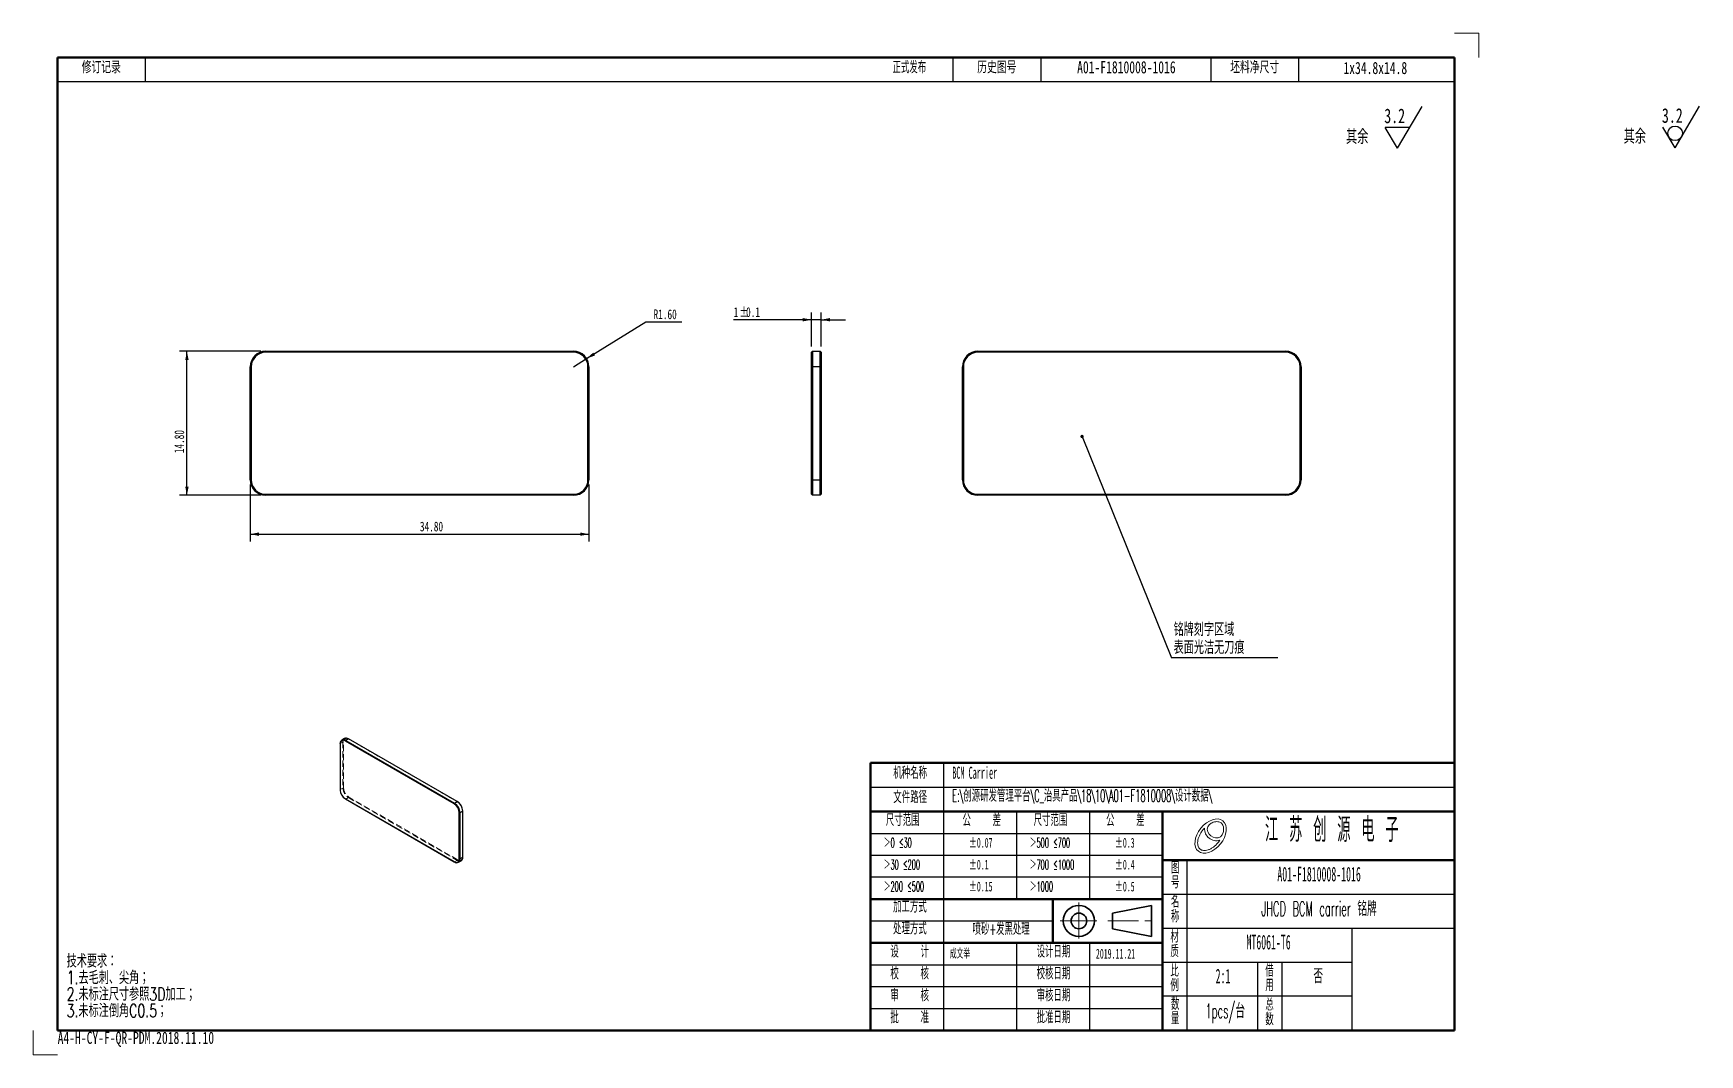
# Model space of a CAD drawing. Header units: millimetres. Extents: x 0 to 342, y 0 to 210.
import ezdxf

# ---------------------------------------------------------------- set-up
doc = ezdxf.new("R2010")
doc.units = ezdxf.units.MM
doc.linetypes.add('CENTER', pattern=[10.16, 6.35, -1.27, 1.27, -1.27])
doc.linetypes.add('HIDDEN', pattern=[1.905, 1.27, -0.635])
for name, color, linetype in [('DIM', 7, 'Continuous'), ('SLD-0', 179, 'Continuous'), ('TXT', 8, 'Continuous')]:
    doc.layers.add(name, color=color, linetype=linetype)
doc.layers.add('细实线', color=179, linetype='Continuous', lineweight=25)
doc.styles.add('SLDTEXTSTYLE0', font='TXT', dxfattribs={"width": 0.7, "bigfont": 'bigfont'})
doc.styles.add('SLDTEXTSTYLE1', font='TXT', dxfattribs={"width": 0.494365, "bigfont": 'bigfont'})
doc.styles.add('SLDTEXTSTYLE2', font='TXT', dxfattribs={"width": 0.498122, "bigfont": 'bigfont'})
doc.styles.add('SLDTEXTSTYLE3', font='TXT', dxfattribs={"width": 0.494365})
doc.styles.add('SLDTEXTSTYLE4', font='TXT', dxfattribs={"width": 0.7})
doc.styles.add('SLDTEXTSTYLE5', font='TXT', dxfattribs={"width": 0.496926, "bigfont": 'bigfont'})
doc.dimstyles.new('SLDDIMSTYLE0', dxfattribs={"dimtxt": 2, "dimasz": 1.8, "dimexe": 0, "dimexo": 0.0625, "dimgap": 0.5, "dimtad": 2, "dimlfac": 0.5, "dimrnd": 1e-09, "dimzin": 12, "dimdsep": 46, "dimtxsty": 'SLDTEXTSTYLE4', "dimsah": 1, "dimcen": 0.09, "dimadec": 0, "dimazin": 3, "dimtfac": 1, "dimtmove": 0, "dimatfit": 0, "dimfxl": 1, "dimfrac": 2, "dimtolj": 1, "dimtzin": 12, "dimarcsym": 0})
doc.dimstyles.new('SLDDIMSTYLE1', dxfattribs={"dimtxt": 0.18, "dimasz": 0.7, "dimexe": 0, "dimexo": 0.0625, "dimgap": 0, "dimtad": 0, "dimtih": 1, "dimtoh": 1, "dimdec": 0, "dimrnd": 1e-09, "dimzin": 0, "dimdsep": 46, "dimtxsty": 'Standard', "dimblk1": 'DOT', "dimblk2": 'DOT', "dimsah": 1, "dimcen": 0.09, "dimadec": 0, "dimazin": 0, "dimtfac": 0.7, "dimtdec": 0, "dimtofl": 0, "dimtmove": 0, "dimatfit": 3, "dimldrblk": 'DOT', "dimfxl": 1, "dimfrac": 2, "dimtolj": 1, "dimtzin": 0, "dimarcsym": 0})
doc.dimstyles.new('SLDDIMSTYLE2', dxfattribs={"dimtxt": 2, "dimasz": 1.8, "dimexe": 0, "dimexo": 0.0625, "dimgap": 0.5, "dimtad": 0, "dimtih": 1, "dimtoh": 1, "dimlfac": 0.5, "dimrnd": 1e-09, "dimzin": 4, "dimdsep": 46, "dimtxsty": 'SLDTEXTSTYLE4', "dimsah": 1, "dimcen": 0, "dimadec": 0, "dimazin": 1, "dimtfac": 1, "dimtofl": 0, "dimtmove": 0, "dimatfit": 3, "dimfxl": 1, "dimfrac": 2, "dimtolj": 1, "dimtzin": 12, "dimarcsym": 0})
doc.dimstyles.new('SLDDIMSTYLE3', dxfattribs={"dimtxt": 2, "dimasz": 1.8, "dimexe": 0, "dimexo": 0.0625, "dimgap": 0.5, "dimtad": 2, "dimlfac": 0.5, "dimrnd": 1e-09, "dimzin": 4, "dimdsep": 46, "dimtxsty": 'SLDTEXTSTYLE4', "dimsah": 1, "dimcen": 0.09, "dimadec": 0, "dimazin": 1, "dimtfac": 1, "dimtofl": 0, "dimtmove": 0, "dimatfit": 3, "dimfxl": 1, "dimfrac": 2, "dimtolj": 1, "dimtzin": 12, "dimarcsym": 0})

# ---------------------------------------------------------------- blocks, each defined once
blk = doc.blocks.new('SW_NOTE_0')
at = {"layer": '细实线', "color": 0, "char_height": 2.7, "attachment_point": 1, "style": 'SLDTEXTSTYLE0'}
for s, insert in [('\\M+18B5A术\\M+19776\\M+18B81\\M+18146', (0, 3.48)), ('1.\\M+18B8E\\M+196D1\\M+18E68\\M+18141\\M+190EB\\M+18A70\\M+18147', (0, 0.08)), ('2.\\M+196A2标\\M+1928D\\M+18EDA\\M+190A1\\M+18E51\\M+18FC63D\\M+189C1\\M+18D48\\M+18147', (0, -3.32)), ('3.\\M+196A2标\\M+1928D\\M+1937C\\M+18A70C0.5\\M+18147', (0, -6.72))]:
    blk.add_mtext(s, dxfattribs=dict(at, insert=insert))
blk = doc.blocks.new('SW_NOTE_1')
at = {"layer": 'TXT', "color": 0, "char_height": 2.5, "attachment_point": 2, "style": 'SLDTEXTSTYLE1'}
for s, insert in [('\\M+194E4', (1.02, 3.22)), ('\\M+197E1', (1.02, 0.22))]:
    blk.add_mtext(s, dxfattribs=dict(at, insert=insert))
blk = doc.blocks.new('SW_NOTE_2')
at = {"layer": 'TXT', "color": 0, "char_height": 2.5, "attachment_point": 2, "style": 'SLDTEXTSTYLE1'}
for s, insert in [('\\M+18D86', (1.02, 0.22)), ('图', (1.02, 3.22))]:
    blk.add_mtext(s, dxfattribs=dict(at, insert=insert))
blk = doc.blocks.new('SW_NOTE_3')
at = {"layer": 'TXT', "color": 0, "char_height": 2.5, "attachment_point": 2, "style": 'SLDTEXTSTYLE1'}
for s, insert in [('\\M+196BC', (1.02, 3.22)), ('\\M+18FCC', (1.02, 0.22))]:
    blk.add_mtext(s, dxfattribs=dict(at, insert=insert))
blk = doc.blocks.new('SW_NOTE_4')
at = {"layer": 'TXT', "color": 0, "char_height": 2.5, "attachment_point": 2, "style": 'SLDTEXTSTYLE1'}
for s, insert in [('\\M+18DDE', (1.02, 3.22)), ('质', (1.02, 0.22))]:
    blk.add_mtext(s, dxfattribs=dict(at, insert=insert))
blk = doc.blocks.new('SW_NOTE_5')
at = {"layer": 'TXT', "color": 0, "char_height": 2.5, "attachment_point": 2, "style": 'SLDTEXTSTYLE1'}
for s, insert in [('\\M+19094', (1.02, 3.22)), ('\\M+197CA', (1.02, 0.22))]:
    blk.add_mtext(s, dxfattribs=dict(at, insert=insert))
blk = doc.blocks.new('SW_NOTE_6')
at = {"layer": 'TXT', "color": 0, "char_height": 2.5, "attachment_point": 2, "style": 'SLDTEXTSTYLE1'}
for s, insert in [('\\M+18ED8', (1.02, 3.22)), ('\\M+19770', (1.02, 0.22))]:
    blk.add_mtext(s, dxfattribs=dict(at, insert=insert))
blk = doc.blocks.new('SW_NOTE_7')
at = {"layer": 'TXT', "color": 0, "char_height": 2.5, "attachment_point": 2, "style": 'SLDTEXTSTYLE1'}
for s, insert in [('总', (1.02, 3.22)), ('\\M+19094', (1.02, 0.22))]:
    blk.add_mtext(s, dxfattribs=dict(at, insert=insert))
blk = doc.blocks.new('SW_SFSYMBOL_0')
at = {"layer": 'SLD-0', "color": 0}
for q in [(7.76, 4.29), (0.18, 0)]:
    blk.add_line((2.71, -4.29), q, dxfattribs=at)
blk.add_circle((2.71, -1.29), 1.5, dxfattribs=at)
at = {"layer": 'SLD-0', "color": 0, "char_height": 3, "attachment_point": 1}
for s, insert, style in [('3.2', (0, 3.87), 'SLDTEXTSTYLE4'), ('\\M+191B4\\M+1975D', (-7.87, -0.42), 'SLDTEXTSTYLE0')]:
    blk.add_mtext(s, dxfattribs=dict(at, insert=insert, style=style))
blk = doc.blocks.new('SW_SFSYMBOL_1')
at = {"layer": 'SLD-0', "color": 0}
for p, q in [((2.71, -4.29), (7.76, 4.29)), ((2.71, -4.29), (0.18, 0)), ((5.24, 0), (0.18, 0))]:
    blk.add_line(p, q, dxfattribs=at)
at = {"layer": 'SLD-0', "color": 0, "char_height": 3, "attachment_point": 1}
for s, insert, style in [('3.2', (0, 3.87), 'SLDTEXTSTYLE4'), ('\\M+191B4\\M+1975D', (-7.87, -0.42), 'SLDTEXTSTYLE0')]:
    blk.add_mtext(s, dxfattribs=dict(at, insert=insert, style=style))
blk = doc.blocks.new('_D')
at = {"layer": 'DIM'}
for p, q in [((159.89, 151.11), (143.89, 151.11)), ((159.89, 145.62), (159.89, 152.61)), ((161.89, 151.11), (159.89, 151.11)), ((161.89, 145.62), (161.89, 152.61)), ((161.89, 151.11), (166.89, 151.11))]:
    blk.add_line(p, q, dxfattribs=at)
for points in [[(159.89, 151.11), (158.09, 151.46), (158.09, 150.76)], [(161.89, 151.11), (163.69, 150.76), (163.69, 151.46)]]:
    blk.add_solid(points, dxfattribs=at)
at = {"layer": 'DIM', "char_height": 2, "attachment_point": 1, "style": 'SLDTEXTSTYLE4'}
for s, insert in [('1', (143.89, 153.68)), ('%%p', (145.05, 153.68)), ('0.1', (146.45, 153.68))]:
    blk.add_mtext(s, dxfattribs=dict(at, insert=insert))
blk = doc.blocks.new('SW_NOTE_8')
at = {"layer": 'DIM', "color": 0}
blk.add_line((21.88, 0), (0, 0), dxfattribs=at)
at = {"layer": 'DIM', "color": 0, "char_height": 2.7, "attachment_point": 1, "style": 'SLDTEXTSTYLE0'}
for s, insert in [('铭\\M+19476\\M+18D8F\\M+18E9A\\M+18BE6\\M+188E6', (0.45, 7.18)), ('\\M+1955C\\M+196CA\\M+18CF5洁\\M+19DD9\\M+19381\\M+18DAD', (0.45, 3.48))]:
    blk.add_mtext(s, dxfattribs=dict(at, insert=insert))
blk = doc.blocks.new('_Dot')
at = {"color": 0, "linetype": 'ByBlock', "lineweight": -2}
blk.add_line((-0.5, 0), (-1, 0), dxfattribs=at)
at = {"color": 0, "linetype": 'ByBlock', "const_width": 0.5}
blk.add_lwpolyline([(-0.25, 0, 1), (0.25, 0, 1)], format="xyb", close=True, dxfattribs=at)
blk = doc.blocks.new('_D_1')
at = {"layer": 'DIM'}
for p, q in [((113.68, 143.11), (125.85, 150.65)), ((125.85, 150.65), (133.26, 150.65)), ((110.96, 141.42), (113.68, 143.11))]:
    blk.add_line(p, q, dxfattribs=at)
blk.add_arc((110.96, 141.42), 3.2, 17.354, 56.906, dxfattribs=at)
blk.add_solid([(113.68, 143.11), (115.39, 143.76), (115.03, 144.35)], dxfattribs=at)
at = {"layer": 'DIM', "insert": (127.44, 153.23), "char_height": 2, "attachment_point": 1, "style": 'SLDTEXTSTYLE4'}
blk.add_mtext('R1.60', dxfattribs=at)
blk = doc.blocks.new('_D_2')
at = {"layer": 'DIM'}
for p, q in [((44.56, 117.22), (44.56, 105.52)), ((114.16, 117.22), (114.16, 105.52)), ((44.56, 107.02), (114.16, 107.02))]:
    blk.add_line(p, q, dxfattribs=at)
for points in [[(44.56, 107.02), (46.36, 106.67), (46.36, 107.37)], [(114.16, 107.02), (112.36, 107.37), (112.36, 106.67)]]:
    blk.add_solid(points, dxfattribs=at)
at = {"layer": 'DIM', "insert": (79.43, 109.6), "char_height": 2, "attachment_point": 1, "style": 'SLDTEXTSTYLE4'}
blk.add_mtext('34.80', dxfattribs=at)
blk = doc.blocks.new('_D_3')
at = {"layer": 'DIM'}
for p, q in [((46.76, 144.62), (30.06, 144.62)), ((31.56, 115.02), (31.56, 144.62)), ((46.76, 115.02), (30.06, 115.02))]:
    blk.add_line(p, q, dxfattribs=at)
for points in [[(31.56, 144.62), (31.21, 142.82), (31.91, 142.82)], [(31.56, 115.02), (31.91, 116.82), (31.21, 116.82)]]:
    blk.add_solid(points, dxfattribs=at)
at = {"layer": 'DIM', "insert": (28.98, 123.67), "char_height": 2, "attachment_point": 1, "rotation": 90, "style": 'SLDTEXTSTYLE4'}
blk.add_mtext('14.80', dxfattribs=at)

msp = doc.modelspace()

# ---------------------------------------------------------------- linework, layer by layer
at = {"color": 7, "linetype": 'Continuous', "lineweight": 18}
for p, q in [((297, 210), (292, 210)), ((297, 205), (297, 210)), ((214.83, 31.28), (214.83, 23.886)), ((210.998, 27.5), (218.527, 27.5)), ((0, 0), (0, 5)), ((5, 0), (0, 0))]:
    msp.add_line(p, q, dxfattribs=at)
at = {"color": 7, "linetype": 'Continuous', "lineweight": 50}
for p, q in [((5, 5), (5, 205)), ((5, 205), (292, 205)), ((292, 5), (292, 205)), ((172, 60), (172, 5)), ((292, 60), (172, 60)), ((292, 50), (172, 50)), ((232, 50), (232, 5)), ((232, 40), (292, 40)), ((232, 32), (172, 32)), ((209.5, 32), (209.5, 23)), ((172, 23), (232, 23)), ((5, 5), (292, 5))]:
    msp.add_line(p, q, dxfattribs=at)
at = {"color": 7, "linetype": 'Continuous', "lineweight": 25}
for p, q in [((23, 205), (23, 200)), ((189, 200), (189, 205)), ((207, 205), (207, 200)), ((242, 200), (242, 205)), ((260, 200), (260, 205)), ((292, 200), (5, 200)), ((47.761, 144.619), (110.961, 144.619)), ((47.761, 144.619), (47.761, 144.419)), ((110.961, 144.419), (47.761, 144.419)), ((110.961, 144.619), (110.961, 144.419)), ((160.092, 144.619), (159.892, 144.419)), ((159.892, 141.419), (159.892, 144.419)), ((160.092, 144.619), (160.092, 141.419)), ((160.092, 144.619), (161.692, 144.619)), ((161.692, 141.419), (161.692, 144.619)), ((161.892, 144.419), (161.692, 144.619)), ((161.892, 144.419), (161.892, 141.419)), ((194.092, 144.419), (194.092, 144.619)), ((194.092, 144.619), (257.292, 144.619)), ((257.292, 144.419), (194.092, 144.419)), ((257.292, 144.419), (257.292, 144.619)), ((44.561, 141.419), (44.761, 141.419)), ((44.561, 118.219), (44.561, 141.419)), ((44.761, 141.419), (44.761, 118.219)), ((114.161, 141.419), (113.961, 141.419)), ((113.961, 118.219), (113.961, 141.419)), ((114.161, 141.419), (114.161, 118.219)), ((159.892, 118.219), (159.892, 141.419)), ((160.092, 141.419), (159.892, 141.419)), ((160.092, 141.419), (160.092, 118.219)), ((161.692, 141.419), (160.092, 141.419)), ((161.692, 118.219), (161.692, 141.419)), ((161.892, 141.419), (161.692, 141.419)), ((161.892, 141.419), (161.892, 118.219)), ((191.092, 141.419), (190.892, 141.419)), ((190.892, 118.219), (190.892, 141.419)), ((191.092, 141.419), (191.092, 118.219)), ((260.292, 141.419), (260.492, 141.419)), ((260.292, 118.219), (260.292, 141.419)), ((260.492, 141.419), (260.492, 118.219)), ((44.761, 118.219), (44.561, 118.219)), ((113.961, 118.219), (114.161, 118.219)), ((159.892, 118.219), (160.092, 118.219)), ((159.892, 115.219), (159.892, 118.219)), ((160.092, 118.219), (161.692, 118.219)), ((160.092, 118.219), (160.092, 115.019)), ((161.692, 115.019), (161.692, 118.219)), ((161.692, 118.219), (161.892, 118.219)), ((161.892, 118.219), (161.892, 115.219)), ((190.892, 118.219), (191.092, 118.219)), ((260.492, 118.219), (260.292, 118.219)), ((47.761, 115.219), (110.961, 115.219)), ((47.761, 115.219), (47.761, 115.019)), ((110.961, 115.019), (47.761, 115.019)), ((110.961, 115.219), (110.961, 115.019)), ((159.892, 115.219), (160.092, 115.019)), ((161.692, 115.019), (160.092, 115.019)), ((161.692, 115.019), (161.892, 115.219)), ((194.092, 115.219), (257.292, 115.219)), ((194.092, 115.019), (194.092, 115.219)), ((257.292, 115.019), (194.092, 115.019)), ((257.292, 115.019), (257.292, 115.219)), ((63.055, 63.882), (63.055, 63.964)), ((63.055, 63.882), (63.055, 54.41)), ((63.953, 65.023), (63.387, 64.696)), ((64.116, 64.494), (64.187, 64.617)), ((86.461, 51.595), (64.116, 64.494)), ((64.753, 64.943), (64.187, 64.617)), ((64.187, 64.617), (86.531, 51.718)), ((87.097, 52.044), (64.753, 64.943)), ((187, 60), (187, 5)), ((172, 55), (292, 55)), ((64.116, 52.573), (86.461, 39.674)), ((64.187, 52.532), (64.116, 52.573)), ((86.531, 39.633), (64.187, 52.532)), ((86.461, 51.595), (86.531, 51.718)), ((86.531, 51.718), (87.097, 52.044)), ((87.097, 52.044), (87.168, 52.003)), ((87.521, 49.758), (87.663, 49.758)), ((87.521, 40.286), (87.521, 49.758)), ((88.228, 50.085), (87.663, 49.758)), ((87.663, 49.758), (87.663, 40.286)), ((88.228, 50.085), (88.228, 50.166)), ((88.228, 40.613), (88.228, 50.085)), ((202, 50), (202, 32)), ((217, 50), (217, 32)), ((172, 45.5), (232, 45.5)), ((86.531, 39.633), (86.461, 39.674)), ((87.331, 39.554), (87.897, 39.88)), ((87.663, 40.286), (87.521, 40.286)), ((87.663, 40.286), (88.228, 40.613)), ((172, 41), (232, 41)), ((237, 40), (237, 5)), ((232, 36.5), (172, 36.5)), ((232, 33), (292, 33)), ((172, 27.5), (209.5, 27.5)), ((232, 26), (292, 26)), ((271, 5), (271, 26)), ((202, 23), (202, 5)), ((217, 23), (217, 5)), ((172, 18.5), (232, 18.5)), ((232, 19), (271, 19)), ((251.5, 19), (251.5, 5)), ((256.5, 19), (256.5, 5)), ((172, 14), (232, 14)), ((271, 12), (232, 12)), ((172, 9.5), (232, 9.5))]:
    msp.add_line(p, q, dxfattribs=at)
at = {"color": 7, "linetype": 'HIDDEN', "lineweight": 18}
for p, q in [((47.761, 144.419), (47.761, 144.619)), ((110.961, 144.419), (110.961, 144.619)), ((44.761, 141.419), (44.561, 141.419)), ((113.961, 141.419), (114.161, 141.419)), ((160.092, 141.419), (159.892, 141.419)), ((160.092, 141.419), (161.692, 141.419)), ((161.892, 141.419), (161.692, 141.419)), ((44.561, 118.219), (44.761, 118.219)), ((114.161, 118.219), (113.961, 118.219)), ((159.892, 118.219), (160.092, 118.219)), ((161.692, 118.219), (160.092, 118.219)), ((161.692, 118.219), (161.892, 118.219)), ((47.761, 115.019), (47.761, 115.219)), ((110.961, 115.019), (110.961, 115.219)), ((63.055, 63.964), (63.621, 64.29)), ((63.621, 64.29), (63.621, 54.818)), ((63.621, 64.29), (63.763, 64.29)), ((63.763, 54.818), (63.763, 64.29)), ((64.753, 64.943), (64.823, 64.903)), ((64.823, 64.903), (87.168, 52.003)), ((63.621, 54.818), (63.055, 54.492)), ((63.763, 54.818), (63.621, 54.818)), ((64.187, 52.532), (64.753, 52.859)), ((64.823, 52.981), (64.753, 52.859)), ((64.753, 52.859), (87.097, 39.959)), ((87.168, 40.082), (64.823, 52.981)), ((87.097, 39.959), (86.531, 39.633)), ((87.168, 40.082), (87.097, 39.959))]:
    msp.add_line(p, q, dxfattribs=at)
at = {"color": 7, "linetype": 'CENTER', "lineweight": 18}
msp.add_line((220.75, 27.5), (230.674, 27.5), dxfattribs=at)
at = {"color": 7, "linetype": 'Continuous', "lineweight": 35}
for p, q in [((229.718, 30.7), (221.718, 29.1)), ((221.718, 29.1), (221.718, 25.9)), ((229.718, 24.3), (229.718, 30.7)), ((221.718, 25.9), (229.718, 24.3))]:
    msp.add_line(p, q, dxfattribs=at)
for radius in [3.2, 1.6]:
    msp.add_circle((214.83, 27.5), radius, dxfattribs=at)
at = {"color": 7, "linetype": 'Continuous', "lineweight": 25}
for centre, radius, start, end in [((47.761, 141.419), 3.2, 90, 180), ((47.761, 141.419), 3, 90, 180), ((110.961, 141.419), 3.2, 0, 90), ((110.961, 141.419), 3, 0, 90), ((194.092, 141.419), 3.2, 90, 180), ((194.092, 141.419), 3, 90, 180), ((257.292, 141.419), 3.2, 0, 90), ((257.292, 141.419), 3, 0, 90), ((47.761, 118.219), 3.2, 180, 270), ((47.761, 118.219), 3, 180, 270), ((110.961, 118.219), 3, 270, 0), ((110.961, 118.219), 3.2, 270, 0), ((194.092, 118.219), 3.2, 180, 270), ((194.092, 118.219), 3, 180, 270), ((257.292, 118.219), 3.2, 270, 0), ((257.292, 118.219), 3, 270, 0), ((64.283, 64.285), 0.808, 54.5328, 114.15672), ((63.745, 64.075), 0.699, 50.79665, 189.21405), ((63.705, 63.982), 0.657, 51.28182, 188.72887), ((65.349, 54.51), 2.296, 182.48715, 237.51287), ((85.227, 49.658), 2.296, 2.48715, 57.51287), ((85.206, 49.646), 2.459, 2.60547, 57.39455), ((85.772, 49.973), 2.459, 2.60547, 57.39455), ((85.935, 50.067), 2.296, 2.48739, 57.51263), ((86.872, 40.186), 0.657, 231.28182, 8.72887), ((86.973, 40.174), 0.699, 230.79665, 9.21405), ((87.424, 40.536), 0.809, 305.84142, 5.47071)]:
    msp.add_arc(centre, radius, start, end, dxfattribs=at)
at = {"color": 7, "linetype": 'HIDDEN', "lineweight": 18}
for centre, radius, start, end in [((64.426, 64.367), 0.809, 125.84142, 185.47071), ((64.412, 64.39), 0.657, 51.2809, 188.72979), ((66.077, 54.93), 2.459, 182.60547, 237.39455), ((66.056, 54.918), 2.296, 182.48739, 237.51263), ((65.512, 54.603), 2.459, 182.60547, 237.39455), ((87.566, 40.618), 0.808, 234.5328, 294.15672), ((87.579, 40.595), 0.657, 231.2809, 8.72979)]:
    msp.add_arc(centre, radius, start, end, dxfattribs=at)
at = {"color": 254, "linetype": 'Continuous', "lineweight": 18}
for centre, radius, start, end in [((243.108, 46.477), 2.48, 177.54011, 286.10237), ((242.601, 46.339), 1.4, 116.04746, 201.76511), ((243.17, 46.566), 2.013, 201.76511, 262.52893), ((243.094, 45.988), 1.43, 262.52893, 347.55434)]:
    msp.add_arc(centre, radius, start, end, dxfattribs=at)
msp.add_ellipse((241.901, 44.948), major_axis=(2.517, 3.125), ratio=0.6468394, dxfattribs=at)
at = {"color": 254, "linetype": 'Continuous', "lineweight": 0}
for points, knots in [([(240.631, 46.584), (240.521, 46.469), (240.258, 46.169), (239.89, 45.648), (239.565, 45.03), (239.343, 44.411), (239.231, 43.822), (239.226, 43.291), (239.32, 42.845), (239.491, 42.498), (239.724, 42.246), (240.021, 42.072), (240.396, 41.978), (240.852, 41.982), (241.369, 42.099), (241.921, 42.334), (242.479, 42.683), (243.013, 43.132), (243.455, 43.614), (243.7, 43.949), (243.796, 44.094)], [1.4397194, 1.4397194, 1.4397194, 1.4397194, 1.5707963, 1.7671459, 1.9634954, 2.1598449, 2.3561945, 2.552544, 2.7488936, 2.9452431, 3.1415927, 3.3379422, 3.5342917, 3.7306413, 3.9269908, 4.1233404, 4.3196899, 4.5160394, 4.712389, 4.856608, 4.856608, 4.856608, 4.856608]), ([(244.491, 45.68), (244.52, 45.811), (244.572, 46.133), (244.576, 46.605), (244.483, 47.051), (244.311, 47.397), (244.156, 47.566), (244.067, 47.637), (243.979, 47.708), (243.781, 47.824), (243.406, 47.918), (242.951, 47.914), (242.466, 47.804), (242.135, 47.669), (241.986, 47.596)], [5.3670264, 5.3670264, 5.3670264, 5.3670264, 5.4977871, 5.6941367, 5.8904862, 6.0868358, 6.2831853, 6.2831853, 6.2831853, 6.4795348, 6.6758844, 6.8722339, 7.0685835, 7.2273657, 7.2273657, 7.2273657, 7.2273657])]:
    msp.add_open_spline(points, degree=3, knots=knots, dxfattribs=at)

# ---------------------------------------------------------------- block references
at = {"layer": 'DIM'}
msp.add_blockref('SW_NOTE_8', (233.846, 81.619), dxfattribs=at)
at = {"layer": 'SLD-0'}
for name, p in [('SW_SFSYMBOL_1', (277.567, 190.656)), ('SW_SFSYMBOL_0', (334.615, 190.726))]:
    msp.add_blockref(name, p, dxfattribs=at)
at = {"layer": 'TXT'}
for name, p in [('SW_NOTE_2', (233.599, 36.5)), ('SW_NOTE_3', (233.599, 29.5)), ('SW_NOTE_4', (233.476, 22.335)), ('SW_NOTE_1', (233.476, 15.335)), ('SW_NOTE_6', (252.976, 15.335)), ('SW_NOTE_5', (233.599, 8.5)), ('SW_NOTE_7', (252.976, 8.335))]:
    msp.add_blockref(name, p, dxfattribs=at)
at = {"layer": '细实线'}
msp.add_blockref('SW_NOTE_0', (6.851, 17.134), dxfattribs=at)

# ---------------------------------------------------------------- texts
at = {"layer": 'TXT'}
for s, insert, char_height, attachment_point, style in [('\\M+18F43订记录', (13.962, 204.273), 2.5, 2, 'SLDTEXTSTYLE0'), ('\\M+190B3\\M+18EAE发\\M+1957A', (179.986, 204.273), 2.5, 2, 'SLDTEXTSTYLE1'), ('历\\M+18E6A图\\M+18D86', (197.962, 204.273), 2.5, 2, 'SLDTEXTSTYLE0'), ('A01-F1810008-1016', (224.587, 204.273), 2.5, 2, 'SLDTEXTSTYLE4'), ('坯\\M+197BF净\\M+18EDA\\M+190A1', (250.952, 204.273), 2.5, 2, 'SLDTEXTSTYLE0'), ('1x34.8x14.8', (275.733, 204.126), 2.5, 2, 'SLDTEXTSTYLE4'), ('\\M+18AF7种\\M+196BC\\M+18FCC', (180.163, 59.219), 2.5, 2, 'SLDTEXTSTYLE1'), ('BCM Carrier', (188.802, 59.219), 2.5, 1, 'SLDTEXTSTYLE3'), ('E:\\\\创\\M+18CB9\\M+18CA4发\\M+18AC7\\M+1979D\\M+195BD\\M+191E4\\\\C_\\M+18EA1\\M+18BEF产\\M+19569\\\\18\\\\10\\\\A01-F1810008\\\\设计\\M+19094\\M+19098\\\\', (188.802, 54.518), 2.5, 1, 'SLDTEXTSTYLE1'), ('\\M+195B6\\M+18C8F\\M+19848\\M+18C61', (180.163, 54.219), 2.5, 2, 'SLDTEXTSTYLE1'), ('\\M+18EDA\\M+190A1\\M+1E497围', (175.167, 49.518), 2.5, 1, 'SLDTEXTSTYLE1'), ('\\M+18CF6    \\M+18DB7', (190.901, 49.518), 2.5, 1, 'SLDTEXTSTYLE2'), ('\\M+18EDA\\M+190A1\\M+1E497围', (205.526, 49.518), 2.5, 1, 'SLDTEXTSTYLE1'), ('\\M+18CF6    \\M+18DB7', (220.41, 49.518), 2.5, 1, 'SLDTEXTSTYLE2'), ('\\M+18D5D 苏 创 \\M+18CB9 电 \\M+18E71', (266.801, 48.745), 5, 2, 'SLDTEXTSTYLE5'), ('\\M+181840 ≤30', (174.749, 44.578), 2, 1, 'SLDTEXTSTYLE1'), ('±0.07', (192.249, 44.578), 2, 1, 'SLDTEXTSTYLE3'), ('\\M+18184500 ≤700', (204.749, 44.578), 2, 1, 'SLDTEXTSTYLE1'), ('±0.3', (222.249, 44.578), 2, 1, 'SLDTEXTSTYLE3'), ('\\M+1818430 ≤200', (174.749, 40.078), 2, 1, 'SLDTEXTSTYLE1'), ('±0.1', (192.249, 40.078), 2, 1, 'SLDTEXTSTYLE3'), ('\\M+18184700 ≤1000', (204.749, 40.078), 2, 1, 'SLDTEXTSTYLE1'), ('±0.4', (222.249, 40.078), 2, 1, 'SLDTEXTSTYLE3'), ('A01-F1810008-1016', (264.182, 38.636), 3, 2, 'SLDTEXTSTYLE3'), ('\\M+18184200 ≤500', (174.749, 35.578), 2, 1, 'SLDTEXTSTYLE1'), ('±0.15', (192.249, 35.578), 2, 1, 'SLDTEXTSTYLE3'), ('\\M+181841000', (204.749, 35.578), 2, 1, 'SLDTEXTSTYLE1'), ('±0.5', (222.249, 35.578), 2, 1, 'SLDTEXTSTYLE3'), ('\\M+189C1\\M+18D48\\M+195FB\\M+18EAE', (180.109, 31.723), 2.5, 2, 'SLDTEXTSTYLE1'), ('JHCD BCM carrier 铭\\M+19476', (264.174, 31.514), 3, 2, 'SLDTEXTSTYLE1'), ('处\\M+1979D\\M+195FB\\M+18EAE', (180.109, 27.223), 2.5, 2, 'SLDTEXTSTYLE1'), ('喷\\M+18DBB+发\\M+1FC4B处\\M+1979D', (198.857, 27.125), 2.5, 2, 'SLDTEXTSTYLE1'), ('MT6061-T6', (253.806, 24.647), 3, 2, 'SLDTEXTSTYLE3'), ('设    计', (180.054, 22.473), 2.5, 2, 'SLDTEXTSTYLE2'), ('\\M+190AC\\M+195B6举', (188.325, 21.76), 2, 1, 'SLDTEXTSTYLE1'), ('设计\\M+193FA\\M+18AFA', (209.609, 22.473), 2.5, 2, 'SLDTEXTSTYLE1'), ('2019.11.21', (218.325, 21.76), 2, 1, 'SLDTEXTSTYLE3'), ('\\M+18D5A    \\M+18A6A', (180.054, 17.973), 2.5, 2, 'SLDTEXTSTYLE2'), ('\\M+18D5A\\M+18A6A\\M+193FA\\M+18AFA', (209.609, 17.973), 2.5, 2, 'SLDTEXTSTYLE1'), ('2:1', (244.444, 17.667), 3, 2, 'SLDTEXTSTYLE3'), ('\\M+194DB', (263.996, 17.667), 3, 2, 'SLDTEXTSTYLE1'), ('审    \\M+18A6A', (180.054, 13.473), 2.5, 2, 'SLDTEXTSTYLE2'), ('审\\M+18A6A\\M+193FA\\M+18AFA', (209.609, 13.473), 2.5, 2, 'SLDTEXTSTYLE1'), ('1pcs/\\M+191E4', (244.902, 10.507), 3, 2, 'SLDTEXTSTYLE1'), ('\\M+194E1    \\M+18F79', (180.054, 8.973), 2.5, 2, 'SLDTEXTSTYLE2'), ('\\M+194E1\\M+18F79\\M+193FA\\M+18AFA', (209.609, 8.973), 2.5, 2, 'SLDTEXTSTYLE1'), ('A4-H-CY-F-QR-PDM.2018.11.10', (5, 4.723), 2.5, 1, 'SLDTEXTSTYLE4')]:
    msp.add_mtext(s, dxfattribs=dict(at, insert=insert, char_height=char_height, attachment_point=attachment_point, style=style))

# ---------------------------------------------------------------- dimensions: what is measured, and where the dimension line sits
at = {"layer": 'DIM'}
dim = msp.add_radius_dim(center=(110.961, 141.419), mpoint=(113.681, 143.105), dimstyle='SLDDIMSTYLE2', dxfattribs=at)
dim.commit()
dim.dimension.update_dxf_attribs({"geometry": '_D_1', "text_midpoint": (130.348, 151.813), "dimtype": 164})
dim = msp.add_linear_dim(base=(159.892, 152.619), p1=(161.892, 144.619), p2=(159.892, 144.619), text='<>%%p0.1', dimstyle='SLDDIMSTYLE0', dxfattribs=at)
dim.commit()
dim.dimension.update_dxf_attribs({"geometry": '_D', "text_midpoint": (146.912, 152.619), "dimtype": 160})
dim = msp.add_linear_dim(base=(31.561, 144.619), p1=(47.761, 115.019), p2=(47.761, 144.619), angle=90, dimstyle='SLDDIMSTYLE3', dxfattribs=at)
dim.commit()
dim.dimension.update_dxf_attribs({"geometry": '_D_3', "text_midpoint": (31.561, 126.582), "dimtype": 160})
dim = msp.add_linear_dim(base=(114.161, 107.019), p1=(44.561, 118.219), p2=(114.161, 118.219), dimstyle='SLDDIMSTYLE3', dxfattribs=at)
dim.commit()
dim.dimension.update_dxf_attribs({"geometry": '_D_2', "text_midpoint": (82.338, 107.019), "dimtype": 160})

# ---------------------------------------------------------------- leaders
msp.add_leader([(215.485, 127.106), (233.846, 81.619)], dimstyle='SLDDIMSTYLE1', dxfattribs=at)

doc.saveas('drawing.dxf')
